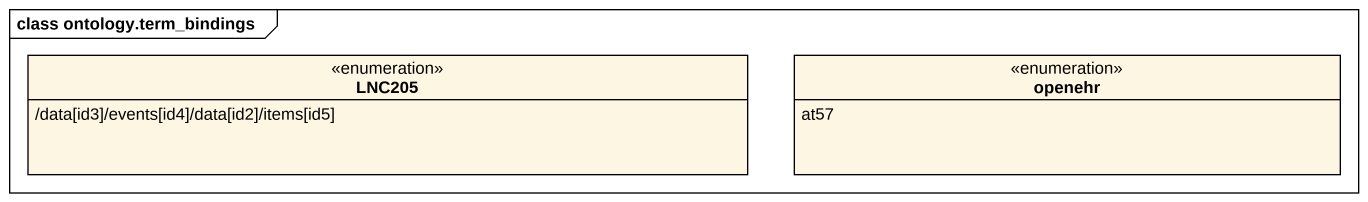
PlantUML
@startuml
mainframe class ontology.term_bindings
hide circle
hide empty members
enum LNC205 {
  /data[id3]/events[id4]/data[id2]/items[id5]
}
enum openehr {
  at57
}
@enduml
